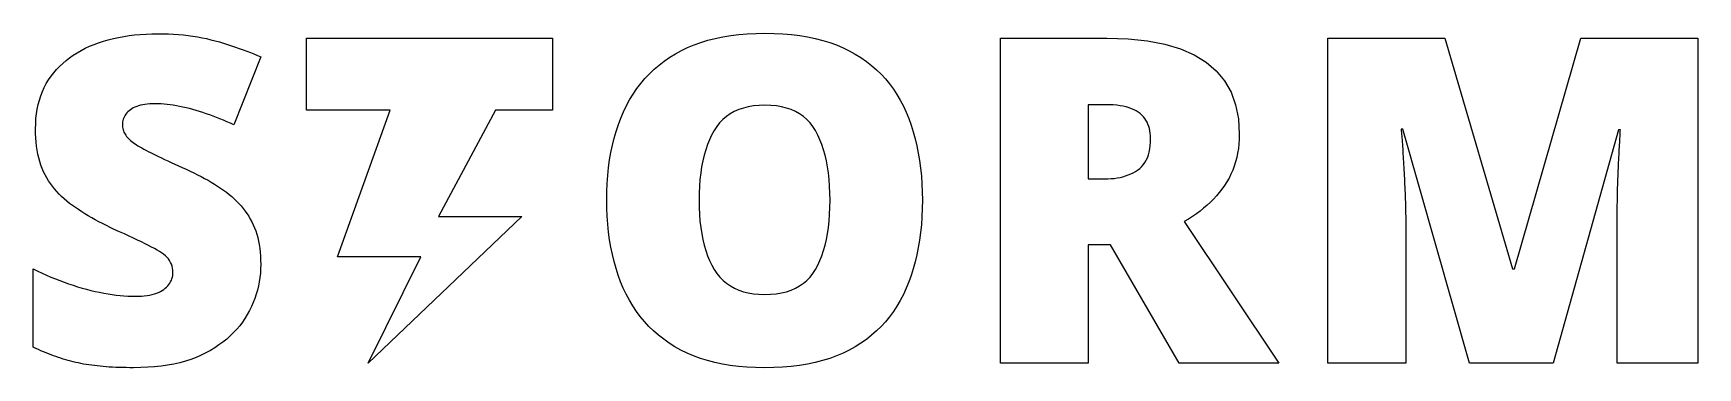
# Model space of a CAD drawing. Header units: millimetres. Extents: x 0 to 40, y 0 to 8.
import ezdxf

# ---------------------------------------------------------------- set-up
doc = ezdxf.new("R2010")
doc.units = ezdxf.units.MM

msp = doc.modelspace()

# ---------------------------------------------------------------- linework, layer by layer
for points in [[(5.4654, 2.4813), (5.4632, 2.3761), (5.4565, 2.2718), (5.4453, 2.1684), (5.4296, 2.0659), (5.4095, 1.9644), (5.3848, 1.8637), (5.3557, 1.764), (5.3221, 1.6651), (5.2841, 1.5672), (5.2415, 1.4702), (5.1945, 1.3741), (5.143, 1.2789), (5.0868, 1.1857), (5.0258, 1.0954), (4.9599, 1.008), (4.8891, 0.9237), (4.8135, 0.8422), (4.7331, 0.7638), (4.6477, 0.6883), (4.5576, 0.6158), (4.4625, 0.5462), (4.3626, 0.4796), (4.2579, 0.4159), (4.1483, 0.3553), (4.0335, 0.2985), (3.9131, 0.2467), (3.7872, 0.1998), (3.6558, 0.1579), (3.5188, 0.1209), (3.3763, 0.0888), (3.2282, 0.0617), (3.0746, 0.0395), (2.9155, 0.0222), (2.7508, 0.0099), (2.5806, 0.0025), (2.4048, 0), (2.3165, 0.0003), (2.23, 0.0014), (2.1455, 0.0031), (2.0629, 0.0055), (1.9822, 0.0085), (1.9033, 0.0123), (1.8264, 0.0167), (1.7514, 0.0219), (1.6782, 0.0277), (1.607, 0.0342), (1.5376, 0.0413), (1.4702, 0.0492), (1.404, 0.0578), (1.3386, 0.0673), (1.2738, 0.0775), (1.2097, 0.0887), (1.1463, 0.1006), (1.0835, 0.1134), (1.0215, 0.127), (0.9601, 0.1415), (0.8994, 0.1568), (0.8394, 0.1729), (0.7801, 0.1899), (0.7214, 0.2077), (0.663, 0.2264), (0.6042, 0.2459), (0.5452, 0.2664), (0.4858, 0.2878), (0.4262, 0.3102), (0.3662, 0.3334), (0.3059, 0.3575), (0.2453, 0.3826), (0.1845, 0.4085), (0.1233, 0.4354), (0.0618, 0.4632), (0, 0.4919), (0, 2.372), (0.1057, 2.3202), (0.2116, 2.2704), (0.3177, 2.2227), (0.4239, 2.1771), (0.5302, 2.1335), (0.6367, 2.0919), (0.7434, 2.0524), (0.8502, 2.0149), (0.9571, 1.9795), (1.0642, 1.9462), (1.1715, 1.9148), (1.2789, 1.8856), (1.3856, 1.8585), (1.4905, 1.8338), (1.5939, 1.8115), (1.6955, 1.7914), (1.7955, 1.7738), (1.8938, 1.7585), (1.9904, 1.7456), (2.0854, 1.735), (2.1787, 1.7267), (2.2703, 1.7209), (2.3602, 1.7173), (2.4485, 1.7161), (2.5251, 1.7173), (2.5982, 1.7207), (2.6678, 1.7264), (2.7339, 1.7344), (2.7966, 1.7446), (2.8557, 1.7571), (2.9113, 1.7719), (2.9635, 1.789), (3.0121, 1.8084), (3.0573, 1.83), (3.099, 1.8539), (3.1372, 1.8801), (3.1721, 1.908), (3.204, 1.9372), (3.2328, 1.9676), (3.2586, 1.9991), (3.2814, 2.0319), (3.3011, 2.0659), (3.3178, 2.1012), (3.3315, 2.1376), (3.3421, 2.1752), (3.3497, 2.2141), (3.3543, 2.2542), (3.3558, 2.2955), (3.3535, 2.3457), (3.3468, 2.3943), (3.3356, 2.4413), (3.3199, 2.4868), (3.2998, 2.5306), (3.2752, 2.5729), (3.2461, 2.6135), (3.2125, 2.6526), (3.1744, 2.69), (3.1318, 2.7259), (3.0848, 2.7602), (3.0333, 2.7928), (2.9765, 2.8257), (2.9135, 2.8607), (2.8444, 2.8977), (2.7692, 2.9368), (2.6877, 2.9779), (2.6002, 3.021), (2.5065, 3.0662), (2.4066, 3.1135), (2.3006, 3.1628), (2.1885, 3.2141), (2.0701, 3.2675), (1.9457, 3.323), (1.8502, 3.3687), (1.7568, 3.4148), (1.6656, 3.4613), (1.5765, 3.5082), (1.4895, 3.5555), (1.4046, 3.6031), (1.3219, 3.6511), (1.2413, 3.6995), (1.1628, 3.7483), (1.0864, 3.7974), (1.0122, 3.8469), (0.9401, 3.8969), (0.8704, 3.9479), (0.8034, 4.0009), (0.7392, 4.0557), (0.6777, 4.1124), (0.619, 4.1711), (0.5629, 4.2316), (0.5097, 4.294), (0.4591, 4.3584), (0.4113, 4.4246), (0.3662, 4.4927), (0.3238, 4.5628), (0.2842, 4.6347), (0.2475, 4.7092), (0.2141, 4.7868), (0.1838, 4.8677), (0.1567, 4.9517), (0.1328, 5.0389), (0.112, 5.1293), (0.0945, 5.2229), (0.0802, 5.3197), (0.069, 5.4197), (0.061, 5.5228), (0.0562, 5.6292), (0.0547, 5.7387), (0.0572, 5.8627), (0.065, 5.9833), (0.0779, 6.1005), (0.0959, 6.2142), (0.1192, 6.3245), (0.1476, 6.4315), (0.1811, 6.535), (0.2198, 6.635), (0.2637, 6.7317), (0.3127, 6.825), (0.3669, 6.9148), (0.4263, 7.0012), (0.4903, 7.0842), (0.5582, 7.1637), (0.6302, 7.2397), (0.7063, 7.3121), (0.7863, 7.3811), (0.8704, 7.4467), (0.9585, 7.5087), (1.0506, 7.5672), (1.1467, 7.6222), (1.2469, 7.6738), (1.3511, 7.7218), (1.4593, 7.7664), (1.571, 7.8074), (1.6856, 7.8449), (1.8033, 7.8788), (1.9238, 7.9091), (2.0474, 7.9359), (2.1739, 7.959), (2.3033, 7.9787), (2.4358, 7.9947), (2.5711, 8.0072), (2.7095, 8.0161), (2.8508, 8.0215), (2.9951, 8.0233), (3.1215, 8.0221), (3.2459, 8.0186), (3.3681, 8.0127), (3.4882, 8.0044), (3.6061, 7.9938), (3.722, 7.9809), (3.8357, 7.9656), (3.9473, 7.948), (4.0567, 7.928), (4.1641, 7.9056), (4.2693, 7.8809), (4.3723, 7.8538), (4.4735, 7.8253), (4.5727, 7.796), (4.6702, 7.766), (4.7659, 7.7354), (4.8597, 7.7041), (4.9517, 7.6721), (5.0419, 7.6394), (5.1302, 7.6061), (5.2168, 7.572), (5.3015, 7.5373), (5.3844, 7.5019), (5.4654, 7.4658), (4.8205, 5.8371), (4.7368, 5.8747), (4.6534, 5.911), (4.5701, 5.9461), (4.4871, 5.9798), (4.4043, 6.0122), (4.3218, 6.0434), (4.2395, 6.0733), (4.1574, 6.1019), (4.0755, 6.1291), (3.9939, 6.1551), (3.9125, 6.1799), (3.8313, 6.2033), (3.7507, 6.2251), (3.6711, 6.245), (3.5925, 6.263), (3.5149, 6.2792), (3.4383, 6.2934), (3.3626, 6.3057), (3.288, 6.3162), (3.2143, 6.3247), (3.1416, 6.3314), (3.0699, 6.3361), (2.9992, 6.339), (2.9295, 6.3399), (2.8635, 6.3389), (2.8006, 6.336), (2.7406, 6.331), (2.6835, 6.3241), (2.6294, 6.3152), (2.5783, 6.3044), (2.5302, 6.2916), (2.485, 6.2768), (2.4427, 6.26), (2.4034, 6.2412), (2.3671, 6.2205), (2.3337, 6.1978), (2.3032, 6.1736), (2.2753, 6.1483), (2.2501, 6.122), (2.2275, 6.0946), (2.2075, 6.0661), (2.1903, 6.0366), (2.1757, 6.006), (2.1637, 5.9743), (2.1544, 5.9416), (2.1478, 5.9078), (2.1438, 5.873), (2.1425, 5.8371), (2.1434, 5.8064), (2.1464, 5.7764), (2.1513, 5.7469), (2.1582, 5.7181), (2.1671, 5.6898), (2.178, 5.6622), (2.1908, 5.6352), (2.2056, 5.6088), (2.2224, 5.5829), (2.2411, 5.5577), (2.2619, 5.5331), (2.2846, 5.5092), (2.3096, 5.4853), (2.3372, 5.461), (2.3676, 5.4364), (2.4005, 5.4114), (2.4362, 5.386), (2.4745, 5.3602), (2.5154, 5.3341), (2.559, 5.3075), (2.6053, 5.2806), (2.6542, 5.2533), (2.7058, 5.2257), (2.76, 5.1976), (2.8173, 5.1687), (2.878, 5.1386), (2.9421, 5.1071), (3.0096, 5.0744), (3.0806, 5.0403), (3.1549, 5.005), (3.2327, 4.9683), (3.3139, 4.9304), (3.3985, 4.8912), (3.4865, 4.8507), (3.5779, 4.8089), (3.6728, 4.7659), (3.7663, 4.7236), (3.8575, 4.6807), (3.9464, 4.6371), (4.0329, 4.5928), (4.117, 4.5478), (4.1988, 4.5022), (4.2783, 4.4558), (4.3553, 4.4088), (4.4301, 4.3611), (4.5025, 4.3127), (4.5725, 4.2636), (4.6402, 4.2139), (4.7054, 4.163), (4.768, 4.1106), (4.828, 4.0567), (4.8855, 4.0013), (4.9404, 3.9444), (4.9927, 3.8859), (5.0424, 3.826), (5.0895, 3.7645), (5.1341, 3.7015), (5.1761, 3.6369), (5.2155, 3.5709), (5.2523, 3.5033), (5.2863, 3.4336), (5.3174, 3.3611), (5.3455, 3.2858), (5.3707, 3.2076), (5.3929, 3.1266), (5.4121, 3.0429), (5.4284, 2.9563), (5.4418, 2.8669), (5.4521, 2.7747), (5.4595, 2.6797), (5.464, 2.5819), (5.4654, 2.4813)], [(21.3664, 4.0226), (21.3637, 3.8225), (21.3556, 3.6268), (21.3421, 3.4354), (21.3232, 3.2483), (21.299, 3.0655), (21.2693, 2.8871), (21.2343, 2.713), (21.1939, 2.5432), (21.1481, 2.3778), (21.0969, 2.2167), (21.0403, 2.0599), (20.9783, 1.9074), (20.9105, 1.7599), (20.8365, 1.6179), (20.7563, 1.4815), (20.6698, 1.3506), (20.5771, 1.2252), (20.4782, 1.1054), (20.3731, 0.9911), (20.2617, 0.8824), (20.1442, 0.7792), (20.0203, 0.6815), (19.8903, 0.5894), (19.7541, 0.5028), (19.6112, 0.4225), (19.4612, 0.3492), (19.3042, 0.2828), (19.1401, 0.2235), (18.969, 0.1711), (18.7908, 0.1257), (18.6055, 0.0873), (18.4132, 0.0559), (18.2138, 0.0314), (18.0074, 0.014), (17.7939, 0.0035), (17.5733, 0), (17.358, 0.0035), (17.1492, 0.014), (16.9469, 0.0314), (16.7511, 0.0559), (16.5619, 0.0873), (16.3791, 0.1257), (16.203, 0.1711), (16.0333, 0.2235), (15.8702, 0.2828), (15.7136, 0.3492), (15.5635, 0.4225), (15.42, 0.5028), (15.2828, 0.5894), (15.1517, 0.6817), (15.0268, 0.7795), (14.908, 0.883), (14.7954, 0.9921), (14.689, 1.1068), (14.5886, 1.2271), (14.4945, 1.353), (14.4065, 1.4845), (14.3246, 1.6217), (14.2489, 1.7645), (14.1793, 1.9129), (14.1156, 2.0662), (14.0574, 2.2238), (14.0048, 2.3857), (13.9577, 2.5518), (13.9161, 2.7221), (13.8801, 2.8967), (13.8496, 3.0755), (13.8247, 3.2586), (13.8053, 3.446), (13.7914, 3.6376), (13.7831, 3.8334), (13.7803, 4.0335), (13.7831, 4.2335), (13.7916, 4.4293), (13.8056, 4.6207), (13.8253, 4.8078), (13.8505, 4.9905), (13.8814, 5.1689), (13.918, 5.343), (13.9601, 5.5128), (14.0078, 5.6782), (14.0612, 5.8394), (14.1202, 5.9962), (14.1848, 6.1486), (14.2552, 6.2961), (14.3317, 6.4378), (14.4143, 6.5739), (14.503, 6.7043), (14.5977, 6.8289), (14.6985, 6.9479), (14.8054, 7.0612), (14.9184, 7.1688), (15.0374, 7.2707), (15.1625, 7.367), (15.2937, 7.4575), (15.4309, 7.5423), (15.5744, 7.6209), (15.7245, 7.6926), (15.8811, 7.7575), (16.0442, 7.8156), (16.2139, 7.8668), (16.3901, 7.9112), (16.5728, 7.9488), (16.762, 7.9795), (16.9578, 8.0034), (17.1601, 8.0205), (17.3689, 8.0308), (17.5843, 8.0342), (17.8031, 8.0307), (18.015, 8.0204), (18.22, 8.0031), (18.4181, 7.9789), (18.6092, 7.9478), (18.7935, 7.9099), (18.9709, 7.865), (19.1413, 7.8131), (19.3049, 7.7544), (19.4615, 7.6888), (19.6112, 7.6163), (19.7541, 7.5368), (19.8903, 7.4511), (20.0203, 7.3598), (20.1442, 7.2629), (20.2617, 7.1603), (20.3731, 7.0522), (20.4782, 6.9384), (20.5771, 6.819), (20.6698, 6.6939), (20.7563, 6.5633), (20.8365, 6.427), (20.9105, 6.2852), (20.9783, 6.1377), (21.0403, 5.9852), (21.0969, 5.8284), (21.1481, 5.6673), (21.1939, 5.5019), (21.2343, 5.3321), (21.2693, 5.158), (21.299, 4.9796), (21.3232, 4.7968), (21.3421, 4.6098), (21.3556, 4.4184), (21.3637, 4.2226), (21.3664, 4.0226)], [(6.5677, 7.914), (12.4813, 7.914), (12.4813, 6.1869), (11.1068, 6.1869), (9.7355, 3.6343), (11.7396, 3.6343), (8.0477, 0.1093), (9.3135, 2.6619), (7.3094, 2.6619), (8.5752, 6.1869), (6.5677, 6.1869)], [(25.8025, 7.914), (26.3106, 7.8979), (26.7745, 7.8499), (27.1942, 7.7698), (27.5697, 7.6577), (27.901, 7.5135), (28.1882, 7.3373), (28.4312, 7.1291), (28.63, 6.8889), (28.7846, 6.6166), (28.8951, 6.3123), (28.9613, 5.9759), (28.9834, 5.6075), (28.981, 5.4904), (28.9736, 5.376), (28.9612, 5.2642), (28.944, 5.1551), (28.9218, 5.0487), (28.8946, 4.9449), (28.8625, 4.8437), (28.8255, 4.7452), (28.7836, 4.6494), (28.7367, 4.5562), (28.6849, 4.4657), (28.6282, 4.3778), (28.5672, 4.2925), (28.5026, 4.2094), (28.4345, 4.1288), (28.3628, 4.0505), (28.2875, 3.9745), (28.2087, 3.901), (28.1263, 3.8297), (28.0403, 3.7608), (27.9508, 3.6943), (27.8577, 3.6301), (27.761, 3.5683), (27.6608, 3.5088), (29.9344, 0.1093), (27.5406, 0.1093), (25.89, 2.9513), (25.3544, 2.9513), (25.3544, 0.1093), (23.2447, 0.1093), (23.2447, 7.914)], [(34.5127, 0.1093), (32.9168, 5.7278), (32.8731, 5.7278), (32.8767, 5.6903), (32.8804, 5.6507), (32.884, 5.6089), (32.8876, 5.565), (32.8913, 5.519), (32.8949, 5.4709), (32.8986, 5.4207), (32.9022, 5.3683), (32.9059, 5.3138), (32.9095, 5.2571), (32.9132, 5.1984), (32.9168, 5.1375), (32.9204, 5.0752), (32.9241, 5.012), (32.9277, 4.9479), (32.9314, 4.8831), (32.935, 4.8174), (32.9387, 4.7508), (32.9423, 4.6835), (32.9459, 4.6153), (32.9496, 4.5462), (32.9532, 4.4763), (32.9569, 4.4056), (32.9605, 4.3341), (32.964, 4.2623), (32.9672, 4.1909), (32.9701, 4.1199), (32.9727, 4.0493), (32.9749, 3.979), (32.9769, 3.9092), (32.9786, 3.8397), (32.98, 3.7705), (32.981, 3.7018), (32.9818, 3.6335), (32.9822, 3.5655), (32.9824, 3.4979), (32.9824, 0.1093), (31.1132, 0.1093), (31.1132, 7.914), (33.9224, 7.914), (35.5511, 2.372), (35.5949, 2.372), (37.1908, 7.914), (40, 7.914), (40, 0.1093), (38.0652, 0.1093), (38.0652, 3.5307), (38.0653, 3.593), (38.0655, 3.6559), (38.0659, 3.7196), (38.0664, 3.7839), (38.0671, 3.8489), (38.068, 3.9146), (38.069, 3.981), (38.0701, 4.0481), (38.0714, 4.1158), (38.0728, 4.1842), (38.0744, 4.2534), (38.0762, 4.3232), (38.0781, 4.393), (38.0801, 4.4622), (38.0823, 4.5308), (38.0847, 4.5989), (38.0872, 4.6663), (38.0898, 4.7331), (38.0926, 4.7993), (38.0956, 4.8648), (38.0987, 4.9298), (38.102, 4.9942), (38.1054, 5.058), (38.109, 5.1211), (38.1125, 5.1829), (38.1159, 5.2424), (38.1192, 5.2998), (38.1223, 5.3549), (38.1253, 5.4079), (38.1281, 5.4586), (38.1307, 5.5071), (38.1332, 5.5535), (38.1356, 5.5976), (38.1378, 5.6396), (38.1399, 5.6793), (38.1418, 5.7168), (38.098, 5.7168), (36.524, 0.1093)], [(15.9993, 4.0226), (16.0018, 3.849), (16.0095, 3.6819), (16.0222, 3.5211), (16.04, 3.3667), (16.0629, 3.2187), (16.0908, 3.077), (16.1239, 2.9418), (16.162, 2.8129), (16.2053, 2.6904), (16.2536, 2.5742), (16.307, 2.4645), (16.3655, 2.3611), (16.4298, 2.265), (16.5008, 2.1774), (16.5783, 2.098), (16.6624, 2.0271), (16.7532, 1.9644), (16.8505, 1.9102), (16.9545, 1.8642), (17.0651, 1.8267), (17.1822, 1.7974), (17.306, 1.7766), (17.4364, 1.764), (17.5733, 1.7599), (17.7154, 1.764), (17.8503, 1.7766), (17.9778, 1.7974), (18.098, 1.8267), (18.211, 1.8642), (18.3166, 1.9102), (18.415, 1.9644), (18.5061, 2.0271), (18.5899, 2.098), (18.6664, 2.1774), (18.7357, 2.265), (18.7976, 2.3611), (18.8535, 2.4645), (18.9045, 2.5742), (18.9506, 2.6904), (18.9919, 2.8129), (19.0284, 2.9418), (19.0599, 3.077), (19.0867, 3.2187), (19.1085, 3.3667), (19.1255, 3.5211), (19.1377, 3.6819), (19.145, 3.849), (19.1474, 4.0226), (19.145, 4.1962), (19.1377, 4.3635), (19.1255, 4.5247), (19.1085, 4.6796), (19.0867, 4.8283), (19.0599, 4.9708), (19.0284, 5.1071), (18.9919, 5.2371), (18.9506, 5.3609), (18.9045, 5.4785), (18.8535, 5.5899), (18.7976, 5.695), (18.7357, 5.7928), (18.6667, 5.882), (18.5906, 5.9628), (18.5073, 6.0351), (18.4169, 6.0988), (18.3194, 6.1541), (18.2147, 6.2008), (18.1029, 6.2391), (17.9839, 6.2689), (17.8579, 6.2901), (17.7246, 6.3029), (17.5843, 6.3071), (17.4438, 6.3029), (17.3104, 6.2901), (17.1839, 6.2689), (17.0645, 6.2391), (16.952, 6.2008), (16.8464, 6.1541), (16.7479, 6.0988), (16.6564, 6.0351), (16.5718, 5.9628), (16.4942, 5.882), (16.4236, 5.7928), (16.36, 5.695), (16.3024, 5.5899), (16.2498, 5.4785), (16.2022, 5.3609), (16.1596, 5.2371), (16.122, 5.1071), (16.0895, 4.9708), (16.0619, 4.8283), (16.0394, 4.6796), (16.0218, 4.5247), (16.0093, 4.3635), (16.0018, 4.1962), (15.9993, 4.0226)], [(25.7698, 6.318), (25.3544, 6.318), (25.3544, 4.5363), (25.7479, 4.5363), (25.8269, 4.5378), (25.9035, 4.5422), (25.9778, 4.5496), (26.0497, 4.56), (26.1193, 4.5733), (26.1865, 4.5896), (26.2514, 4.6088), (26.3139, 4.631), (26.374, 4.6562), (26.4318, 4.6843), (26.4873, 4.7154), (26.5404, 4.7495), (26.5901, 4.7873), (26.6356, 4.8298), (26.6767, 4.8769), (26.7135, 4.9286), (26.7459, 4.985), (26.774, 5.046), (26.7978, 5.1116), (26.8173, 5.1818), (26.8324, 5.2567), (26.8433, 5.3362), (26.8497, 5.4204), (26.8519, 5.5092), (26.8502, 5.5717), (26.8449, 5.632), (26.8362, 5.6899), (26.824, 5.7454), (26.8083, 5.7986), (26.7891, 5.8494), (26.7664, 5.8979), (26.7402, 5.944), (26.7105, 5.9877), (26.6773, 6.0291), (26.6407, 6.0682), (26.6005, 6.1049), (26.5563, 6.1389), (26.5076, 6.17), (26.4543, 6.1981), (26.3965, 6.2233), (26.3341, 6.2455), (26.2671, 6.2648), (26.1956, 6.281), (26.1195, 6.2944), (26.0389, 6.3047), (25.9538, 6.3121), (25.864, 6.3166), (25.7698, 6.318)]]:
    msp.add_lwpolyline(points, close=True)

doc.saveas('drawing.dxf')
